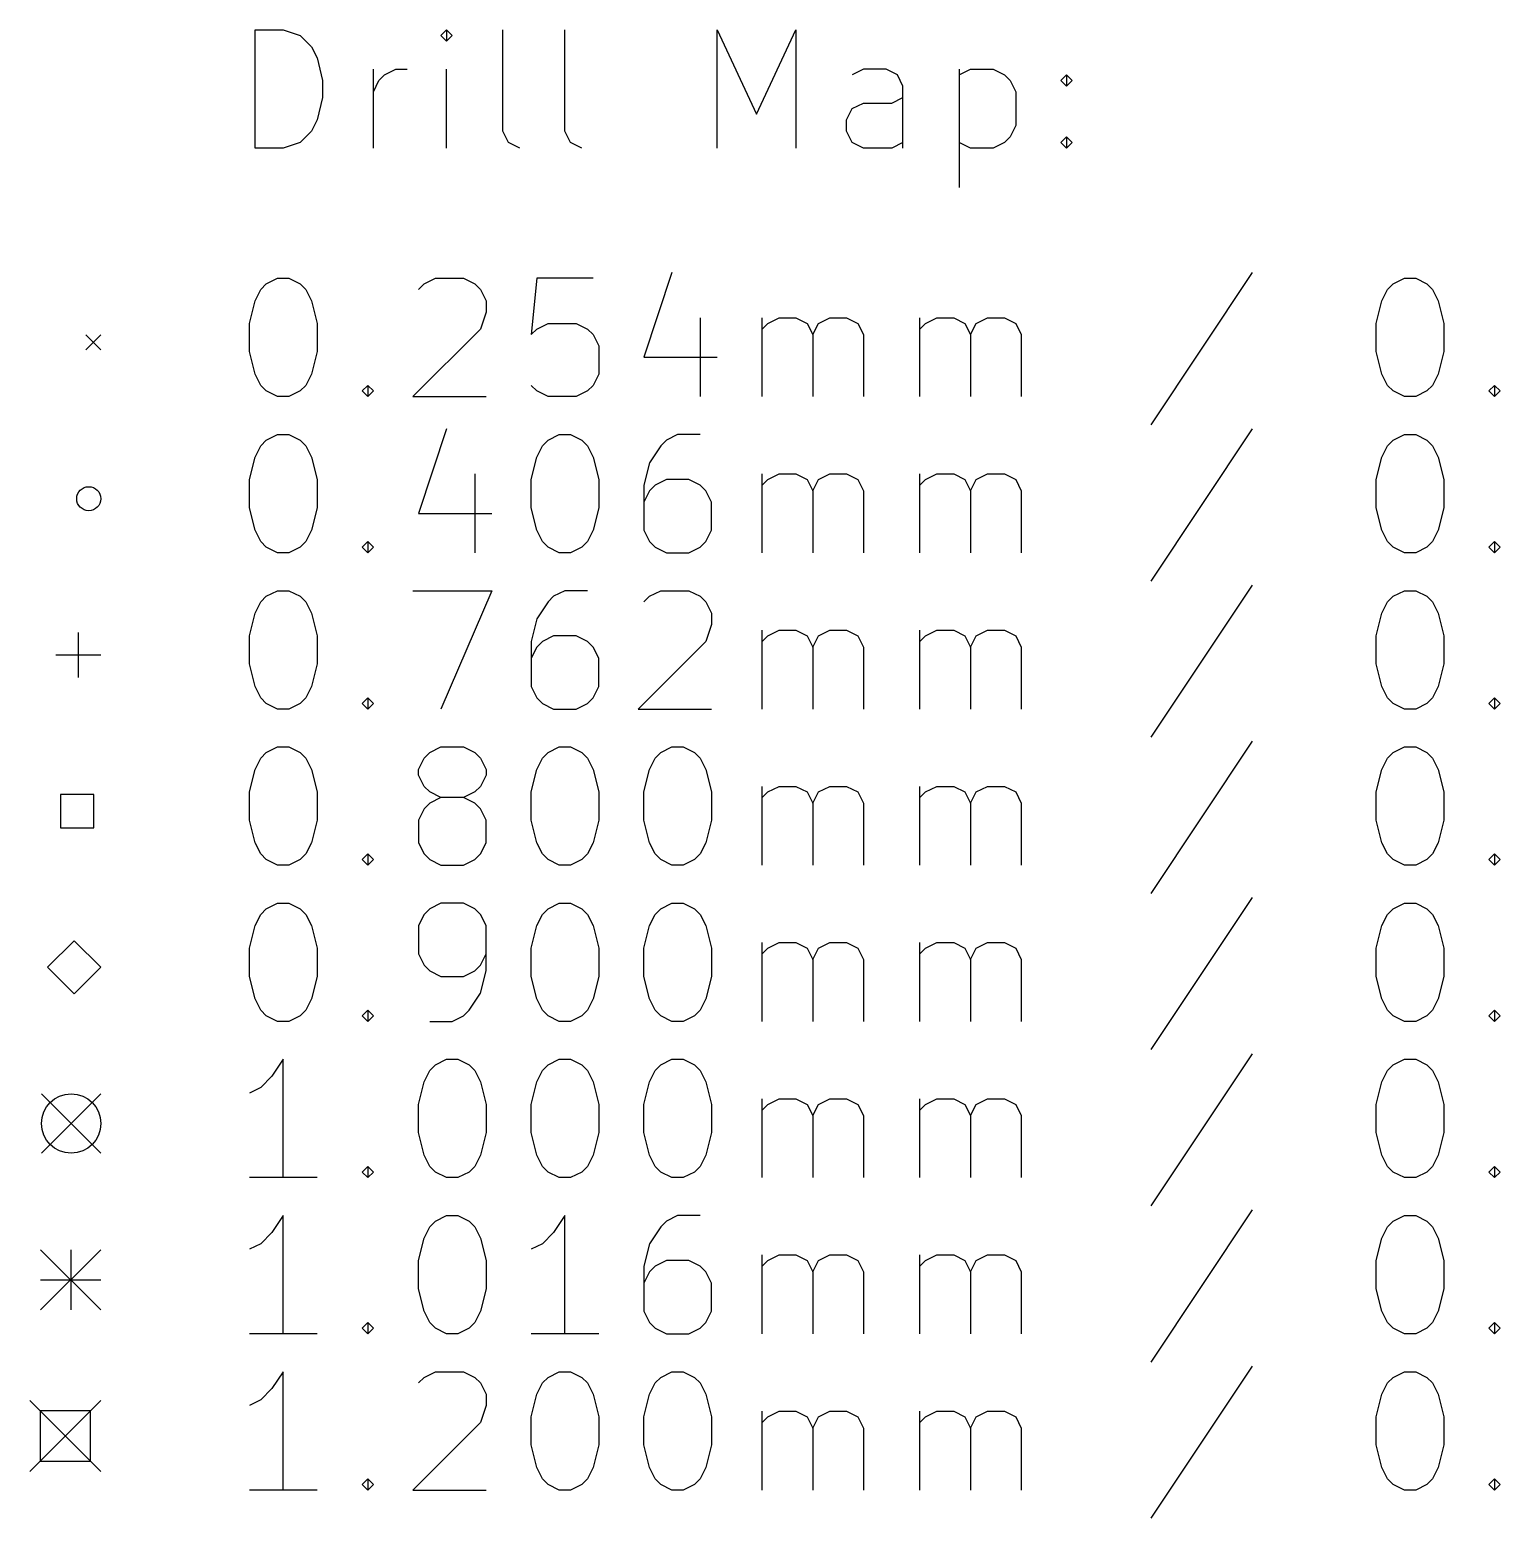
# Model space of a CAD drawing. Extents: x 1.13 to 4.13, y -4.2 to -1.18.
# Drawn here: x 1.132 to 2.11, y -4.186 to -3.195 of the extents above; entities that cross this region are included whole.
import ezdxf

# ---------------------------------------------------------------- set-up
doc = ezdxf.new("R2010")
doc.units = 0
doc.header["$MEASUREMENT"] = 0
doc.layers.add('BLACK', color=7, linetype='CONTINUOUS')

msp = doc.modelspace()

# ---------------------------------------------------------------- linework, layer by layer
at = {"layer": 'BLACK', "linetype": 'CONTINUOUS'}
for p, q in [((1.2818, -3.27421), (1.2818, -3.19547)), ((1.2818, -3.19547), (1.30055, -3.19547)), ((1.30055, -3.19547), (1.3118, -3.19922)), ((1.40929, -3.19547), (1.40554, -3.19922)), ((1.41304, -3.19922), (1.40929, -3.19547)), ((1.40929, -3.19547), (1.40929, -3.20297)), ((1.44678, -3.26296), (1.44678, -3.19547)), ((1.48803, -3.26296), (1.48803, -3.19547)), ((1.58926, -3.27421), (1.58926, -3.19547)), ((1.58926, -3.19547), (1.61551, -3.25171)), ((1.61551, -3.25171), (1.64176, -3.19547)), ((1.64176, -3.19547), (1.64176, -3.27421)), ((1.3118, -3.19922), (1.3193, -3.20671)), ((1.3193, -3.20671), (1.32305, -3.21421)), ((1.40554, -3.19922), (1.40929, -3.20297)), ((1.40929, -3.20297), (1.41304, -3.19922)), ((1.32305, -3.21421), (1.3268, -3.22921)), ((1.36054, -3.27421), (1.36054, -3.22171)), ((1.36429, -3.22921), (1.36804, -3.22546)), ((1.36804, -3.22546), (1.37554, -3.22171)), ((1.37554, -3.22171), (1.38304, -3.22171)), ((1.40929, -3.27421), (1.40929, -3.22171)), ((1.68675, -3.22171), (1.67925, -3.22546)), ((1.70175, -3.22171), (1.68675, -3.22171)), ((1.70925, -3.22546), (1.70175, -3.22171)), ((1.713, -3.23296), (1.70925, -3.22546)), ((1.75049, -3.22171), (1.75049, -3.30045)), ((1.75049, -3.22546), (1.75799, -3.22171)), ((1.75799, -3.22171), (1.77299, -3.22171)), ((1.77299, -3.22171), (1.78049, -3.22546)), ((1.78049, -3.22546), (1.78424, -3.22921)), ((1.81798, -3.22921), (1.82173, -3.22546)), ((1.82173, -3.22546), (1.82548, -3.22921)), ((1.82173, -3.22546), (1.82173, -3.23296)), ((1.3268, -3.22921), (1.3268, -3.24046)), ((1.36054, -3.23671), (1.36429, -3.22921)), ((1.713, -3.27421), (1.713, -3.23296)), ((1.78424, -3.22921), (1.78799, -3.23671)), ((1.78799, -3.23671), (1.78799, -3.25921)), ((1.82173, -3.23296), (1.81798, -3.22921)), ((1.82548, -3.22921), (1.82173, -3.23296)), ((1.3268, -3.24046), (1.32305, -3.25546)), ((1.6755, -3.25546), (1.67925, -3.24796)), ((1.67925, -3.24796), (1.68675, -3.24421)), ((1.68675, -3.24421), (1.7055, -3.24421)), ((1.7055, -3.24421), (1.713, -3.24046)), ((1.32305, -3.25546), (1.3193, -3.26296)), ((1.6755, -3.26296), (1.6755, -3.25546)), ((1.3193, -3.26296), (1.3118, -3.27046)), ((1.45053, -3.27046), (1.44678, -3.26296)), ((1.49178, -3.27046), (1.48803, -3.26296)), ((1.67925, -3.27046), (1.6755, -3.26296)), ((1.78424, -3.26671), (1.78049, -3.27046)), ((1.78799, -3.25921), (1.78424, -3.26671)), ((1.81798, -3.27046), (1.82173, -3.26671)), ((1.82173, -3.26671), (1.82548, -3.27046)), ((1.82173, -3.26671), (1.82173, -3.27421)), ((1.30055, -3.27421), (1.2818, -3.27421)), ((1.3118, -3.27046), (1.30055, -3.27421)), ((1.45803, -3.27421), (1.45053, -3.27046)), ((1.49927, -3.27421), (1.49178, -3.27046)), ((1.68675, -3.27421), (1.67925, -3.27046)), ((1.7055, -3.27421), (1.68675, -3.27421)), ((1.713, -3.27046), (1.7055, -3.27421)), ((1.75799, -3.27421), (1.75049, -3.27046)), ((1.77299, -3.27421), (1.75799, -3.27421)), ((1.78049, -3.27046), (1.77299, -3.27421)), ((1.82173, -3.27421), (1.81798, -3.27046)), ((1.82548, -3.27046), (1.82173, -3.27421)), ((1.55927, -3.35707), (1.54052, -3.41331)), ((1.94547, -3.35707), (1.87798, -3.45831)), ((1.28555, -3.36832), (1.2893, -3.36457)), ((1.2893, -3.36457), (1.2968, -3.36082)), ((1.2968, -3.36082), (1.3043, -3.36082)), ((1.3043, -3.36082), (1.3118, -3.36457)), ((1.3118, -3.36457), (1.31555, -3.36832)), ((1.39054, -3.36832), (1.39429, -3.36457)), ((1.39429, -3.36457), (1.40179, -3.36082)), ((1.40179, -3.36082), (1.42053, -3.36082)), ((1.42053, -3.36082), (1.42803, -3.36457)), ((1.42803, -3.36457), (1.43178, -3.36832)), ((1.46928, -3.36082), (1.46553, -3.39832)), ((1.50677, -3.36082), (1.46928, -3.36082)), ((2.03546, -3.36832), (2.03921, -3.36457)), ((2.03921, -3.36457), (2.04671, -3.36082)), ((2.04671, -3.36082), (2.05421, -3.36082)), ((2.05421, -3.36082), (2.0617, -3.36457)), ((2.0617, -3.36457), (2.06545, -3.36832)), ((1.27805, -3.39082), (1.2818, -3.37582)), ((1.2818, -3.37582), (1.28555, -3.36832)), ((1.31555, -3.36832), (1.3193, -3.37582)), ((1.3193, -3.37582), (1.32305, -3.39082)), ((1.43178, -3.36832), (1.43553, -3.37582)), ((1.43553, -3.37582), (1.43553, -3.38332)), ((2.02796, -3.39082), (2.03171, -3.37582)), ((2.03171, -3.37582), (2.03546, -3.36832)), ((2.06545, -3.36832), (2.0692, -3.37582)), ((2.0692, -3.37582), (2.07295, -3.39082)), ((1.43553, -3.38332), (1.43178, -3.39457)), ((1.57801, -3.38707), (1.57801, -3.43956)), ((1.61926, -3.43956), (1.61926, -3.38707)), ((1.62301, -3.39082), (1.63051, -3.38707)), ((1.63051, -3.38707), (1.64176, -3.38707)), ((1.64176, -3.38707), (1.64926, -3.39082)), ((1.65676, -3.39082), (1.66425, -3.38707)), ((1.66425, -3.38707), (1.6755, -3.38707)), ((1.6755, -3.38707), (1.683, -3.39082)), ((1.72425, -3.43956), (1.72425, -3.38707)), ((1.728, -3.39082), (1.7355, -3.38707)), ((1.7355, -3.38707), (1.74674, -3.38707)), ((1.74674, -3.38707), (1.75424, -3.39082)), ((1.76174, -3.39082), (1.76924, -3.38707)), ((1.76924, -3.38707), (1.78049, -3.38707)), ((1.78049, -3.38707), (1.78799, -3.39082)), ((1.27805, -3.40956), (1.27805, -3.39082)), ((1.32305, -3.39082), (1.32305, -3.40956)), ((1.43178, -3.39457), (1.38679, -3.43956)), ((1.46553, -3.39832), (1.46928, -3.39457)), ((1.46928, -3.39457), (1.47678, -3.39082)), ((1.47678, -3.39082), (1.49553, -3.39082)), ((1.49553, -3.39082), (1.50302, -3.39457)), ((1.50302, -3.39457), (1.50677, -3.39832)), ((1.61926, -3.39457), (1.62301, -3.39082)), ((1.64926, -3.39082), (1.65301, -3.39832)), ((1.65301, -3.39832), (1.65676, -3.39082)), ((1.683, -3.39082), (1.68675, -3.39832)), ((1.72425, -3.39457), (1.728, -3.39082)), ((1.75424, -3.39082), (1.75799, -3.39832)), ((1.75799, -3.39832), (1.76174, -3.39082)), ((1.78799, -3.39082), (1.79174, -3.39832)), ((2.02796, -3.40956), (2.02796, -3.39082)), ((2.07295, -3.39082), (2.07295, -3.40956)), ((1.16913, -3.39854), (1.17913, -3.40854)), ((1.17913, -3.39854), (1.16913, -3.40854)), ((1.50677, -3.39832), (1.51052, -3.40581)), ((1.51052, -3.40581), (1.51052, -3.42456)), ((1.65301, -3.39832), (1.65301, -3.43956)), ((1.68675, -3.39832), (1.68675, -3.43956)), ((1.75799, -3.39832), (1.75799, -3.43956)), ((1.79174, -3.39832), (1.79174, -3.43956)), ((1.2818, -3.42456), (1.27805, -3.40956)), ((1.32305, -3.40956), (1.3193, -3.42456)), ((1.54052, -3.41331), (1.58926, -3.41331)), ((2.03171, -3.42456), (2.02796, -3.40956)), ((2.07295, -3.40956), (2.0692, -3.42456)), ((1.28555, -3.43206), (1.2818, -3.42456)), ((1.3193, -3.42456), (1.31555, -3.43206)), ((1.51052, -3.42456), (1.50677, -3.43206)), ((2.03546, -3.43206), (2.03171, -3.42456)), ((2.0692, -3.42456), (2.06545, -3.43206)), ((1.2893, -3.43581), (1.28555, -3.43206)), ((1.2968, -3.43956), (1.2893, -3.43581)), ((1.3118, -3.43581), (1.3043, -3.43956)), ((1.31555, -3.43206), (1.3118, -3.43581)), ((1.35304, -3.43581), (1.35679, -3.43206)), ((1.35679, -3.43956), (1.35304, -3.43581)), ((1.35679, -3.43206), (1.36054, -3.43581)), ((1.35679, -3.43206), (1.35679, -3.43956)), ((1.36054, -3.43581), (1.35679, -3.43956)), ((1.46928, -3.43581), (1.46553, -3.43206)), ((1.47678, -3.43956), (1.46928, -3.43581)), ((1.50302, -3.43581), (1.49553, -3.43956)), ((1.50677, -3.43206), (1.50302, -3.43581)), ((2.03921, -3.43581), (2.03546, -3.43206)), ((2.04671, -3.43956), (2.03921, -3.43581)), ((2.0617, -3.43581), (2.05421, -3.43956)), ((2.06545, -3.43206), (2.0617, -3.43581)), ((2.10295, -3.43581), (2.1067, -3.43206)), ((2.1067, -3.43956), (2.10295, -3.43581)), ((2.1067, -3.43206), (2.11045, -3.43581)), ((2.1067, -3.43206), (2.1067, -3.43956)), ((2.11045, -3.43581), (2.1067, -3.43956)), ((1.3043, -3.43956), (1.2968, -3.43956)), ((1.38679, -3.43956), (1.43553, -3.43956)), ((1.49553, -3.43956), (1.47678, -3.43956)), ((2.05421, -3.43956), (2.04671, -3.43956)), ((1.2893, -3.46851), (1.2968, -3.46476)), ((1.2968, -3.46476), (1.3043, -3.46476)), ((1.3043, -3.46476), (1.3118, -3.46851)), ((1.40929, -3.46101), (1.39054, -3.51725)), ((1.47678, -3.46851), (1.48428, -3.46476)), ((1.48428, -3.46476), (1.49178, -3.46476)), ((1.49178, -3.46476), (1.49927, -3.46851)), ((1.56302, -3.46476), (1.55552, -3.46851)), ((1.57801, -3.46476), (1.56302, -3.46476)), ((1.94547, -3.46101), (1.87798, -3.56225)), ((2.03921, -3.46851), (2.04671, -3.46476)), ((2.04671, -3.46476), (2.05421, -3.46476)), ((2.05421, -3.46476), (2.0617, -3.46851)), ((1.2818, -3.47976), (1.28555, -3.47226)), ((1.28555, -3.47226), (1.2893, -3.46851)), ((1.3118, -3.46851), (1.31555, -3.47226)), ((1.31555, -3.47226), (1.3193, -3.47976)), ((1.46928, -3.47976), (1.47303, -3.47226)), ((1.47303, -3.47226), (1.47678, -3.46851)), ((1.49927, -3.46851), (1.50302, -3.47226)), ((1.50302, -3.47226), (1.50677, -3.47976)), ((1.55177, -3.47226), (1.54427, -3.48351)), ((1.55552, -3.46851), (1.55177, -3.47226)), ((2.03171, -3.47976), (2.03546, -3.47226)), ((2.03546, -3.47226), (2.03921, -3.46851)), ((2.0617, -3.46851), (2.06545, -3.47226)), ((2.06545, -3.47226), (2.0692, -3.47976)), ((1.27805, -3.49475), (1.2818, -3.47976)), ((1.3193, -3.47976), (1.32305, -3.49475)), ((1.46553, -3.49475), (1.46928, -3.47976)), ((1.50677, -3.47976), (1.51052, -3.49475)), ((1.54427, -3.48351), (1.54052, -3.4985)), ((2.02796, -3.49475), (2.03171, -3.47976)), ((2.0692, -3.47976), (2.07295, -3.49475)), ((1.27805, -3.5135), (1.27805, -3.49475)), ((1.32305, -3.49475), (1.32305, -3.5135)), ((1.42803, -3.491), (1.42803, -3.5435)), ((1.46553, -3.5135), (1.46553, -3.49475)), ((1.51052, -3.49475), (1.51052, -3.5135)), ((1.55552, -3.49475), (1.54802, -3.4985)), ((1.57052, -3.49475), (1.55552, -3.49475)), ((1.57801, -3.4985), (1.57052, -3.49475)), ((1.61926, -3.5435), (1.61926, -3.491)), ((1.61926, -3.4985), (1.62301, -3.49475)), ((1.62301, -3.49475), (1.63051, -3.491)), ((1.63051, -3.491), (1.64176, -3.491)), ((1.64176, -3.491), (1.64926, -3.49475)), ((1.64926, -3.49475), (1.65301, -3.50225)), ((1.65301, -3.50225), (1.65676, -3.49475)), ((1.65676, -3.49475), (1.66425, -3.491)), ((1.66425, -3.491), (1.6755, -3.491)), ((1.6755, -3.491), (1.683, -3.49475)), ((1.683, -3.49475), (1.68675, -3.50225)), ((1.72425, -3.5435), (1.72425, -3.491)), ((1.72425, -3.4985), (1.728, -3.49475)), ((1.728, -3.49475), (1.7355, -3.491)), ((1.7355, -3.491), (1.74674, -3.491)), ((1.74674, -3.491), (1.75424, -3.49475)), ((1.75424, -3.49475), (1.75799, -3.50225)), ((1.75799, -3.50225), (1.76174, -3.49475)), ((1.76174, -3.49475), (1.76924, -3.491)), ((1.76924, -3.491), (1.78049, -3.491)), ((1.78049, -3.491), (1.78799, -3.49475)), ((1.78799, -3.49475), (1.79174, -3.50225)), ((2.02796, -3.5135), (2.02796, -3.49475)), ((2.07295, -3.49475), (2.07295, -3.5135)), ((1.54052, -3.4985), (1.54052, -3.5285)), ((1.54427, -3.50225), (1.54052, -3.50975)), ((1.54802, -3.4985), (1.54427, -3.50225)), ((1.58176, -3.50225), (1.57801, -3.4985)), ((1.58551, -3.50975), (1.58176, -3.50225)), ((1.65301, -3.50225), (1.65301, -3.5435)), ((1.68675, -3.50225), (1.68675, -3.5435)), ((1.75799, -3.50225), (1.75799, -3.5435)), ((1.79174, -3.50225), (1.79174, -3.5435)), ((1.2818, -3.5285), (1.27805, -3.5135)), ((1.32305, -3.5135), (1.3193, -3.5285)), ((1.46928, -3.5285), (1.46553, -3.5135)), ((1.51052, -3.5135), (1.50677, -3.5285)), ((1.58551, -3.5285), (1.58551, -3.50975)), ((2.03171, -3.5285), (2.02796, -3.5135)), ((2.07295, -3.5135), (2.0692, -3.5285)), ((1.39054, -3.51725), (1.43928, -3.51725)), ((1.28555, -3.536), (1.2818, -3.5285)), ((1.3193, -3.5285), (1.31555, -3.536)), ((1.47303, -3.536), (1.46928, -3.5285)), ((1.50677, -3.5285), (1.50302, -3.536)), ((1.54052, -3.5285), (1.54427, -3.536)), ((1.58176, -3.536), (1.58551, -3.5285)), ((2.03546, -3.536), (2.03171, -3.5285)), ((2.0692, -3.5285), (2.06545, -3.536)), ((1.2893, -3.53975), (1.28555, -3.536)), ((1.2968, -3.5435), (1.2893, -3.53975)), ((1.3043, -3.5435), (1.2968, -3.5435)), ((1.3118, -3.53975), (1.3043, -3.5435)), ((1.31555, -3.536), (1.3118, -3.53975)), ((1.35304, -3.53975), (1.35679, -3.536)), ((1.35679, -3.5435), (1.35304, -3.53975)), ((1.35679, -3.536), (1.36054, -3.53975)), ((1.35679, -3.536), (1.35679, -3.5435)), ((1.36054, -3.53975), (1.35679, -3.5435)), ((1.47678, -3.53975), (1.47303, -3.536)), ((1.48428, -3.5435), (1.47678, -3.53975)), ((1.49178, -3.5435), (1.48428, -3.5435)), ((1.49927, -3.53975), (1.49178, -3.5435)), ((1.50302, -3.536), (1.49927, -3.53975)), ((1.54427, -3.536), (1.54802, -3.53975)), ((1.54802, -3.53975), (1.55552, -3.5435)), ((1.55552, -3.5435), (1.57052, -3.5435)), ((1.57052, -3.5435), (1.57801, -3.53975)), ((1.57801, -3.53975), (1.58176, -3.536)), ((2.03921, -3.53975), (2.03546, -3.536)), ((2.04671, -3.5435), (2.03921, -3.53975)), ((2.05421, -3.5435), (2.04671, -3.5435)), ((2.0617, -3.53975), (2.05421, -3.5435)), ((2.06545, -3.536), (2.0617, -3.53975)), ((2.10295, -3.53975), (2.1067, -3.536)), ((2.1067, -3.5435), (2.10295, -3.53975)), ((2.1067, -3.536), (2.11045, -3.53975)), ((2.1067, -3.536), (2.1067, -3.5435)), ((2.11045, -3.53975), (2.1067, -3.5435)), ((1.94547, -3.56494), (1.87798, -3.66618)), ((1.28555, -3.57619), (1.2893, -3.57244)), ((1.2893, -3.57244), (1.2968, -3.56869)), ((1.2968, -3.56869), (1.3043, -3.56869)), ((1.3043, -3.56869), (1.3118, -3.57244)), ((1.3118, -3.57244), (1.31555, -3.57619)), ((1.38679, -3.56869), (1.43928, -3.56869)), ((1.43928, -3.56869), (1.40554, -3.64743)), ((1.48053, -3.57244), (1.47678, -3.57619)), ((1.48803, -3.56869), (1.48053, -3.57244)), ((1.50302, -3.56869), (1.48803, -3.56869)), ((1.54052, -3.57619), (1.54427, -3.57244)), ((1.54427, -3.57244), (1.55177, -3.56869)), ((1.55177, -3.56869), (1.57052, -3.56869)), ((1.57052, -3.56869), (1.57801, -3.57244)), ((1.57801, -3.57244), (1.58176, -3.57619)), ((2.03546, -3.57619), (2.03921, -3.57244)), ((2.03921, -3.57244), (2.04671, -3.56869)), ((2.04671, -3.56869), (2.05421, -3.56869)), ((2.05421, -3.56869), (2.0617, -3.57244)), ((2.0617, -3.57244), (2.06545, -3.57619)), ((1.27805, -3.59869), (1.2818, -3.58369)), ((1.2818, -3.58369), (1.28555, -3.57619)), ((1.31555, -3.57619), (1.3193, -3.58369)), ((1.3193, -3.58369), (1.32305, -3.59869)), ((1.47678, -3.57619), (1.46928, -3.58744)), ((1.58176, -3.57619), (1.58551, -3.58369)), ((1.58551, -3.58369), (1.58551, -3.59119)), ((2.02796, -3.59869), (2.03171, -3.58369)), ((2.03171, -3.58369), (2.03546, -3.57619)), ((2.06545, -3.57619), (2.0692, -3.58369)), ((2.0692, -3.58369), (2.07295, -3.59869)), ((1.46928, -3.58744), (1.46553, -3.60244)), ((1.58551, -3.59119), (1.58176, -3.60244)), ((1.61926, -3.64743), (1.61926, -3.59494)), ((1.62301, -3.59869), (1.63051, -3.59494)), ((1.63051, -3.59494), (1.64176, -3.59494)), ((1.64176, -3.59494), (1.64926, -3.59869)), ((1.65676, -3.59869), (1.66425, -3.59494)), ((1.66425, -3.59494), (1.6755, -3.59494)), ((1.6755, -3.59494), (1.683, -3.59869)), ((1.72425, -3.64743), (1.72425, -3.59494)), ((1.728, -3.59869), (1.7355, -3.59494)), ((1.7355, -3.59494), (1.74674, -3.59494)), ((1.74674, -3.59494), (1.75424, -3.59869)), ((1.76174, -3.59869), (1.76924, -3.59494)), ((1.76924, -3.59494), (1.78049, -3.59494)), ((1.78049, -3.59494), (1.78799, -3.59869)), ((1.16413, -3.59642), (1.16413, -3.62642)), ((1.27805, -3.61744), (1.27805, -3.59869)), ((1.32305, -3.59869), (1.32305, -3.61744)), ((1.46553, -3.60244), (1.46553, -3.63244)), ((1.47303, -3.60244), (1.46928, -3.60619)), ((1.48053, -3.59869), (1.47303, -3.60244)), ((1.49553, -3.59869), (1.48053, -3.59869)), ((1.50302, -3.60244), (1.49553, -3.59869)), ((1.50677, -3.60619), (1.50302, -3.60244)), ((1.58176, -3.60244), (1.53677, -3.64743)), ((1.61926, -3.60244), (1.62301, -3.59869)), ((1.64926, -3.59869), (1.65301, -3.60619)), ((1.65301, -3.60619), (1.65676, -3.59869)), ((1.683, -3.59869), (1.68675, -3.60619)), ((1.72425, -3.60244), (1.728, -3.59869)), ((1.75424, -3.59869), (1.75799, -3.60619)), ((1.75799, -3.60619), (1.76174, -3.59869)), ((1.78799, -3.59869), (1.79174, -3.60619)), ((2.02796, -3.61744), (2.02796, -3.59869)), ((2.07295, -3.59869), (2.07295, -3.61744)), ((1.14913, -3.61142), (1.17913, -3.61142)), ((1.46928, -3.60619), (1.46553, -3.61369)), ((1.51052, -3.61369), (1.50677, -3.60619)), ((1.51052, -3.63244), (1.51052, -3.61369)), ((1.65301, -3.60619), (1.65301, -3.64743)), ((1.68675, -3.60619), (1.68675, -3.64743)), ((1.75799, -3.60619), (1.75799, -3.64743)), ((1.79174, -3.60619), (1.79174, -3.64743)), ((1.2818, -3.63244), (1.27805, -3.61744)), ((1.32305, -3.61744), (1.3193, -3.63244)), ((2.03171, -3.63244), (2.02796, -3.61744)), ((2.07295, -3.61744), (2.0692, -3.63244)), ((1.28555, -3.63994), (1.2818, -3.63244)), ((1.3193, -3.63244), (1.31555, -3.63994)), ((1.46553, -3.63244), (1.46928, -3.63994)), ((1.50677, -3.63994), (1.51052, -3.63244)), ((2.03546, -3.63994), (2.03171, -3.63244)), ((2.0692, -3.63244), (2.06545, -3.63994)), ((1.2893, -3.64369), (1.28555, -3.63994)), ((1.2968, -3.64743), (1.2893, -3.64369)), ((1.3118, -3.64369), (1.3043, -3.64743)), ((1.31555, -3.63994), (1.3118, -3.64369)), ((1.35304, -3.64369), (1.35679, -3.63994)), ((1.35679, -3.64743), (1.35304, -3.64369)), ((1.35679, -3.63994), (1.36054, -3.64369)), ((1.35679, -3.63994), (1.35679, -3.64743)), ((1.36054, -3.64369), (1.35679, -3.64743)), ((1.46928, -3.63994), (1.47303, -3.64369)), ((1.47303, -3.64369), (1.48053, -3.64743)), ((1.49553, -3.64743), (1.50302, -3.64369)), ((1.50302, -3.64369), (1.50677, -3.63994)), ((2.03921, -3.64369), (2.03546, -3.63994)), ((2.04671, -3.64743), (2.03921, -3.64369)), ((2.0617, -3.64369), (2.05421, -3.64743)), ((2.06545, -3.63994), (2.0617, -3.64369)), ((2.10295, -3.64369), (2.1067, -3.63994)), ((2.1067, -3.64743), (2.10295, -3.64369)), ((2.1067, -3.63994), (2.11045, -3.64369)), ((2.1067, -3.63994), (2.1067, -3.64743)), ((2.11045, -3.64369), (2.1067, -3.64743)), ((1.3043, -3.64743), (1.2968, -3.64743)), ((1.48053, -3.64743), (1.49553, -3.64743)), ((1.53677, -3.64743), (1.58551, -3.64743)), ((2.05421, -3.64743), (2.04671, -3.64743)), ((1.2893, -3.67638), (1.2968, -3.67263)), ((1.2968, -3.67263), (1.3043, -3.67263)), ((1.3043, -3.67263), (1.3118, -3.67638)), ((1.39804, -3.67638), (1.40554, -3.67263)), ((1.40554, -3.67263), (1.42053, -3.67263)), ((1.42053, -3.67263), (1.42803, -3.67638)), ((1.47678, -3.67638), (1.48428, -3.67263)), ((1.48428, -3.67263), (1.49178, -3.67263)), ((1.49178, -3.67263), (1.49927, -3.67638)), ((1.55177, -3.67638), (1.55927, -3.67263)), ((1.55927, -3.67263), (1.56677, -3.67263)), ((1.56677, -3.67263), (1.57427, -3.67638)), ((1.94547, -3.66888), (1.87798, -3.77012)), ((2.03921, -3.67638), (2.04671, -3.67263)), ((2.04671, -3.67263), (2.05421, -3.67263)), ((2.05421, -3.67263), (2.0617, -3.67638)), ((1.2818, -3.68763), (1.28555, -3.68013)), ((1.28555, -3.68013), (1.2893, -3.67638)), ((1.3118, -3.67638), (1.31555, -3.68013)), ((1.31555, -3.68013), (1.3193, -3.68763)), ((1.39054, -3.68763), (1.39429, -3.68013)), ((1.39429, -3.68013), (1.39804, -3.67638)), ((1.42803, -3.67638), (1.43178, -3.68013)), ((1.43178, -3.68013), (1.43553, -3.68763)), ((1.46928, -3.68763), (1.47303, -3.68013)), ((1.47303, -3.68013), (1.47678, -3.67638)), ((1.49927, -3.67638), (1.50302, -3.68013)), ((1.50302, -3.68013), (1.50677, -3.68763)), ((1.54427, -3.68763), (1.54802, -3.68013)), ((1.54802, -3.68013), (1.55177, -3.67638)), ((1.57427, -3.67638), (1.57801, -3.68013)), ((1.57801, -3.68013), (1.58176, -3.68763)), ((2.03171, -3.68763), (2.03546, -3.68013)), ((2.03546, -3.68013), (2.03921, -3.67638)), ((2.0617, -3.67638), (2.06545, -3.68013)), ((2.06545, -3.68013), (2.0692, -3.68763)), ((1.27805, -3.70263), (1.2818, -3.68763)), ((1.3193, -3.68763), (1.32305, -3.70263)), ((1.39054, -3.69138), (1.39054, -3.68763)), ((1.39429, -3.69888), (1.39054, -3.69138)), ((1.43553, -3.69138), (1.43178, -3.69888)), ((1.43553, -3.68763), (1.43553, -3.69138)), ((1.46553, -3.70263), (1.46928, -3.68763)), ((1.50677, -3.68763), (1.51052, -3.70263)), ((1.54052, -3.70263), (1.54427, -3.68763)), ((1.58176, -3.68763), (1.58551, -3.70263)), ((2.02796, -3.70263), (2.03171, -3.68763)), ((2.0692, -3.68763), (2.07295, -3.70263)), ((1.27805, -3.72138), (1.27805, -3.70263)), ((1.32305, -3.70263), (1.32305, -3.72138)), ((1.39804, -3.70263), (1.39429, -3.69888)), ((1.40554, -3.70638), (1.39804, -3.70263)), ((1.42803, -3.70263), (1.42053, -3.70638)), ((1.43178, -3.69888), (1.42803, -3.70263)), ((1.46553, -3.72138), (1.46553, -3.70263)), ((1.51052, -3.70263), (1.51052, -3.72138)), ((1.54052, -3.72138), (1.54052, -3.70263)), ((1.58551, -3.70263), (1.58551, -3.72138)), ((1.61926, -3.75137), (1.61926, -3.69888)), ((1.61926, -3.70638), (1.62301, -3.70263)), ((1.62301, -3.70263), (1.63051, -3.69888)), ((1.63051, -3.69888), (1.64176, -3.69888)), ((1.64176, -3.69888), (1.64926, -3.70263)), ((1.64926, -3.70263), (1.65301, -3.71013)), ((1.65301, -3.71013), (1.65676, -3.70263)), ((1.65676, -3.70263), (1.66425, -3.69888)), ((1.66425, -3.69888), (1.6755, -3.69888)), ((1.6755, -3.69888), (1.683, -3.70263)), ((1.683, -3.70263), (1.68675, -3.71013)), ((1.72425, -3.75137), (1.72425, -3.69888)), ((1.72425, -3.70638), (1.728, -3.70263)), ((1.728, -3.70263), (1.7355, -3.69888)), ((1.7355, -3.69888), (1.74674, -3.69888)), ((1.74674, -3.69888), (1.75424, -3.70263)), ((1.75424, -3.70263), (1.75799, -3.71013)), ((1.75799, -3.71013), (1.76174, -3.70263)), ((1.76174, -3.70263), (1.76924, -3.69888)), ((1.76924, -3.69888), (1.78049, -3.69888)), ((1.78049, -3.69888), (1.78799, -3.70263)), ((1.78799, -3.70263), (1.79174, -3.71013)), ((2.02796, -3.72138), (2.02796, -3.70263)), ((2.07295, -3.70263), (2.07295, -3.72138)), ((1.17452, -3.70422), (1.15225, -3.70422)), ((1.15225, -3.70422), (1.15225, -3.72649)), ((1.17452, -3.72649), (1.17452, -3.70422)), ((1.39429, -3.71388), (1.39054, -3.72138)), ((1.39804, -3.71013), (1.39429, -3.71388)), ((1.40554, -3.70638), (1.39804, -3.71013)), ((1.42053, -3.70638), (1.40554, -3.70638)), ((1.42803, -3.71013), (1.42053, -3.70638)), ((1.43178, -3.71388), (1.42803, -3.71013)), ((1.43553, -3.72138), (1.43178, -3.71388)), ((1.65301, -3.71013), (1.65301, -3.75137)), ((1.68675, -3.71013), (1.68675, -3.75137)), ((1.75799, -3.71013), (1.75799, -3.75137)), ((1.79174, -3.71013), (1.79174, -3.75137)), ((1.2818, -3.73637), (1.27805, -3.72138)), ((1.32305, -3.72138), (1.3193, -3.73637)), ((1.39054, -3.72138), (1.39054, -3.73637)), ((1.43553, -3.73637), (1.43553, -3.72138)), ((1.46928, -3.73637), (1.46553, -3.72138)), ((1.51052, -3.72138), (1.50677, -3.73637)), ((1.54427, -3.73637), (1.54052, -3.72138)), ((1.58551, -3.72138), (1.58176, -3.73637)), ((2.03171, -3.73637), (2.02796, -3.72138)), ((2.07295, -3.72138), (2.0692, -3.73637)), ((1.15225, -3.72649), (1.17452, -3.72649)), ((1.28555, -3.74387), (1.2818, -3.73637)), ((1.3193, -3.73637), (1.31555, -3.74387)), ((1.39054, -3.73637), (1.39429, -3.74387)), ((1.43178, -3.74387), (1.43553, -3.73637)), ((1.47303, -3.74387), (1.46928, -3.73637)), ((1.50677, -3.73637), (1.50302, -3.74387)), ((1.54802, -3.74387), (1.54427, -3.73637)), ((1.58176, -3.73637), (1.57801, -3.74387)), ((2.03546, -3.74387), (2.03171, -3.73637)), ((2.0692, -3.73637), (2.06545, -3.74387)), ((1.2893, -3.74762), (1.28555, -3.74387)), ((1.2968, -3.75137), (1.2893, -3.74762)), ((1.3043, -3.75137), (1.2968, -3.75137)), ((1.3118, -3.74762), (1.3043, -3.75137)), ((1.31555, -3.74387), (1.3118, -3.74762)), ((1.35304, -3.74762), (1.35679, -3.74387)), ((1.35679, -3.75137), (1.35304, -3.74762)), ((1.35679, -3.74387), (1.36054, -3.74762)), ((1.35679, -3.74387), (1.35679, -3.75137)), ((1.36054, -3.74762), (1.35679, -3.75137)), ((1.39429, -3.74387), (1.39804, -3.74762)), ((1.39804, -3.74762), (1.40554, -3.75137)), ((1.40554, -3.75137), (1.42053, -3.75137)), ((1.42053, -3.75137), (1.42803, -3.74762)), ((1.42803, -3.74762), (1.43178, -3.74387)), ((1.47678, -3.74762), (1.47303, -3.74387)), ((1.48428, -3.75137), (1.47678, -3.74762)), ((1.49178, -3.75137), (1.48428, -3.75137)), ((1.49927, -3.74762), (1.49178, -3.75137)), ((1.50302, -3.74387), (1.49927, -3.74762)), ((1.55177, -3.74762), (1.54802, -3.74387)), ((1.55927, -3.75137), (1.55177, -3.74762)), ((1.56677, -3.75137), (1.55927, -3.75137)), ((1.57427, -3.74762), (1.56677, -3.75137)), ((1.57801, -3.74387), (1.57427, -3.74762)), ((2.03921, -3.74762), (2.03546, -3.74387)), ((2.04671, -3.75137), (2.03921, -3.74762)), ((2.05421, -3.75137), (2.04671, -3.75137)), ((2.0617, -3.74762), (2.05421, -3.75137)), ((2.06545, -3.74387), (2.0617, -3.74762)), ((2.10295, -3.74762), (2.1067, -3.74387)), ((2.1067, -3.75137), (2.10295, -3.74762)), ((2.1067, -3.74387), (2.11045, -3.74762)), ((2.1067, -3.74387), (2.1067, -3.75137)), ((2.11045, -3.74762), (2.1067, -3.75137)), ((1.94547, -3.77282), (1.87798, -3.87406)), ((1.28555, -3.78407), (1.2893, -3.78032)), ((1.2893, -3.78032), (1.2968, -3.77657)), ((1.2968, -3.77657), (1.3043, -3.77657)), ((1.3043, -3.77657), (1.3118, -3.78032)), ((1.3118, -3.78032), (1.31555, -3.78407)), ((1.39804, -3.78032), (1.39429, -3.78407)), ((1.40554, -3.77657), (1.39804, -3.78032)), ((1.42053, -3.77657), (1.40554, -3.77657)), ((1.42803, -3.78032), (1.42053, -3.77657)), ((1.43178, -3.78407), (1.42803, -3.78032)), ((1.47303, -3.78407), (1.47678, -3.78032)), ((1.47678, -3.78032), (1.48428, -3.77657)), ((1.48428, -3.77657), (1.49178, -3.77657)), ((1.49178, -3.77657), (1.49927, -3.78032)), ((1.49927, -3.78032), (1.50302, -3.78407)), ((1.54802, -3.78407), (1.55177, -3.78032)), ((1.55177, -3.78032), (1.55927, -3.77657)), ((1.55927, -3.77657), (1.56677, -3.77657)), ((1.56677, -3.77657), (1.57427, -3.78032)), ((1.57427, -3.78032), (1.57801, -3.78407)), ((2.03546, -3.78407), (2.03921, -3.78032)), ((2.03921, -3.78032), (2.04671, -3.77657)), ((2.04671, -3.77657), (2.05421, -3.77657)), ((2.05421, -3.77657), (2.0617, -3.78032)), ((2.0617, -3.78032), (2.06545, -3.78407)), ((1.27805, -3.80656), (1.2818, -3.79157)), ((1.2818, -3.79157), (1.28555, -3.78407)), ((1.31555, -3.78407), (1.3193, -3.79157)), ((1.3193, -3.79157), (1.32305, -3.80656)), ((1.39429, -3.78407), (1.39054, -3.79157)), ((1.39054, -3.79157), (1.39054, -3.81031)), ((1.43553, -3.79157), (1.43178, -3.78407)), ((1.43553, -3.82156), (1.43553, -3.79157)), ((1.46553, -3.80656), (1.46928, -3.79157)), ((1.46928, -3.79157), (1.47303, -3.78407)), ((1.50302, -3.78407), (1.50677, -3.79157)), ((1.50677, -3.79157), (1.51052, -3.80656)), ((1.54052, -3.80656), (1.54427, -3.79157)), ((1.54427, -3.79157), (1.54802, -3.78407)), ((1.57801, -3.78407), (1.58176, -3.79157)), ((1.58176, -3.79157), (1.58551, -3.80656)), ((2.02796, -3.80656), (2.03171, -3.79157)), ((2.03171, -3.79157), (2.03546, -3.78407)), ((2.06545, -3.78407), (2.0692, -3.79157)), ((2.0692, -3.79157), (2.07295, -3.80656)), ((1.16142, -3.80157), (1.1437, -3.81929)), ((1.17913, -3.81929), (1.16142, -3.80157)), ((1.61926, -3.85531), (1.61926, -3.80282)), ((1.62301, -3.80656), (1.63051, -3.80282)), ((1.63051, -3.80282), (1.64176, -3.80282)), ((1.64176, -3.80282), (1.64926, -3.80656)), ((1.65676, -3.80656), (1.66425, -3.80282)), ((1.66425, -3.80282), (1.6755, -3.80282)), ((1.6755, -3.80282), (1.683, -3.80656)), ((1.72425, -3.85531), (1.72425, -3.80282)), ((1.728, -3.80656), (1.7355, -3.80282)), ((1.7355, -3.80282), (1.74674, -3.80282)), ((1.74674, -3.80282), (1.75424, -3.80656)), ((1.76174, -3.80656), (1.76924, -3.80282)), ((1.76924, -3.80282), (1.78049, -3.80282)), ((1.78049, -3.80282), (1.78799, -3.80656)), ((1.27805, -3.82531), (1.27805, -3.80656)), ((1.32305, -3.80656), (1.32305, -3.82531)), ((1.39054, -3.81031), (1.39429, -3.81781)), ((1.43178, -3.81781), (1.43553, -3.81031)), ((1.46553, -3.82531), (1.46553, -3.80656)), ((1.51052, -3.80656), (1.51052, -3.82531)), ((1.54052, -3.82531), (1.54052, -3.80656)), ((1.58551, -3.80656), (1.58551, -3.82531)), ((1.61926, -3.81031), (1.62301, -3.80656)), ((1.64926, -3.80656), (1.65301, -3.81406)), ((1.65301, -3.81406), (1.65676, -3.80656)), ((1.683, -3.80656), (1.68675, -3.81406)), ((1.72425, -3.81031), (1.728, -3.80656)), ((1.75424, -3.80656), (1.75799, -3.81406)), ((1.75799, -3.81406), (1.76174, -3.80656)), ((1.78799, -3.80656), (1.79174, -3.81406)), ((2.02796, -3.82531), (2.02796, -3.80656)), ((2.07295, -3.80656), (2.07295, -3.82531)), ((1.1437, -3.81929), (1.16142, -3.83701)), ((1.16142, -3.83701), (1.17913, -3.81929)), ((1.39429, -3.81781), (1.39804, -3.82156)), ((1.39804, -3.82156), (1.40554, -3.82531)), ((1.42053, -3.82531), (1.42803, -3.82156)), ((1.42803, -3.82156), (1.43178, -3.81781)), ((1.43178, -3.83656), (1.43553, -3.82156)), ((1.65301, -3.81406), (1.65301, -3.85531)), ((1.68675, -3.81406), (1.68675, -3.85531)), ((1.75799, -3.81406), (1.75799, -3.85531)), ((1.79174, -3.81406), (1.79174, -3.85531)), ((1.2818, -3.84031), (1.27805, -3.82531)), ((1.32305, -3.82531), (1.3193, -3.84031)), ((1.40554, -3.82531), (1.42053, -3.82531)), ((1.46928, -3.84031), (1.46553, -3.82531)), ((1.51052, -3.82531), (1.50677, -3.84031)), ((1.54427, -3.84031), (1.54052, -3.82531)), ((1.58551, -3.82531), (1.58176, -3.84031)), ((2.03171, -3.84031), (2.02796, -3.82531)), ((2.07295, -3.82531), (2.0692, -3.84031)), ((1.28555, -3.84781), (1.2818, -3.84031)), ((1.3193, -3.84031), (1.31555, -3.84781)), ((1.42428, -3.84781), (1.43178, -3.83656)), ((1.47303, -3.84781), (1.46928, -3.84031)), ((1.50677, -3.84031), (1.50302, -3.84781)), ((1.54802, -3.84781), (1.54427, -3.84031)), ((1.58176, -3.84031), (1.57801, -3.84781)), ((2.03546, -3.84781), (2.03171, -3.84031)), ((2.0692, -3.84031), (2.06545, -3.84781)), ((1.2893, -3.85156), (1.28555, -3.84781)), ((1.2968, -3.85531), (1.2893, -3.85156)), ((1.3118, -3.85156), (1.3043, -3.85531)), ((1.31555, -3.84781), (1.3118, -3.85156)), ((1.35304, -3.85156), (1.35679, -3.84781)), ((1.35679, -3.85531), (1.35304, -3.85156)), ((1.35679, -3.84781), (1.36054, -3.85156)), ((1.35679, -3.84781), (1.35679, -3.85531)), ((1.36054, -3.85156), (1.35679, -3.85531)), ((1.41304, -3.85531), (1.42053, -3.85156)), ((1.42053, -3.85156), (1.42428, -3.84781)), ((1.47678, -3.85156), (1.47303, -3.84781)), ((1.48428, -3.85531), (1.47678, -3.85156)), ((1.49927, -3.85156), (1.49178, -3.85531)), ((1.50302, -3.84781), (1.49927, -3.85156)), ((1.55177, -3.85156), (1.54802, -3.84781)), ((1.55927, -3.85531), (1.55177, -3.85156)), ((1.57427, -3.85156), (1.56677, -3.85531)), ((1.57801, -3.84781), (1.57427, -3.85156)), ((2.03921, -3.85156), (2.03546, -3.84781)), ((2.04671, -3.85531), (2.03921, -3.85156)), ((2.0617, -3.85156), (2.05421, -3.85531)), ((2.06545, -3.84781), (2.0617, -3.85156)), ((2.10295, -3.85156), (2.1067, -3.84781)), ((2.1067, -3.85531), (2.10295, -3.85156)), ((2.1067, -3.84781), (2.11045, -3.85156)), ((2.1067, -3.84781), (2.1067, -3.85531)), ((2.11045, -3.85156), (2.1067, -3.85531)), ((1.3043, -3.85531), (1.2968, -3.85531)), ((1.39804, -3.85531), (1.41304, -3.85531)), ((1.49178, -3.85531), (1.48428, -3.85531)), ((1.56677, -3.85531), (1.55927, -3.85531)), ((2.05421, -3.85531), (2.04671, -3.85531)), ((1.30055, -3.88051), (1.29305, -3.89175)), ((1.30055, -3.95925), (1.30055, -3.88051)), ((1.40179, -3.88425), (1.40929, -3.88051)), ((1.40929, -3.88051), (1.41679, -3.88051)), ((1.41679, -3.88051), (1.42428, -3.88425)), ((1.47678, -3.88425), (1.48428, -3.88051)), ((1.48428, -3.88051), (1.49178, -3.88051)), ((1.49178, -3.88051), (1.49927, -3.88425)), ((1.55177, -3.88425), (1.55927, -3.88051)), ((1.55927, -3.88051), (1.56677, -3.88051)), ((1.56677, -3.88051), (1.57427, -3.88425)), ((1.94547, -3.87676), (1.87798, -3.97799)), ((2.03921, -3.88425), (2.04671, -3.88051)), ((2.04671, -3.88051), (2.05421, -3.88051)), ((2.05421, -3.88051), (2.0617, -3.88425)), ((1.29305, -3.89175), (1.28555, -3.89925)), ((1.39429, -3.8955), (1.39804, -3.888)), ((1.39804, -3.888), (1.40179, -3.88425)), ((1.42428, -3.88425), (1.42803, -3.888)), ((1.42803, -3.888), (1.43178, -3.8955)), ((1.46928, -3.8955), (1.47303, -3.888)), ((1.47303, -3.888), (1.47678, -3.88425)), ((1.49927, -3.88425), (1.50302, -3.888)), ((1.50302, -3.888), (1.50677, -3.8955)), ((1.54427, -3.8955), (1.54802, -3.888)), ((1.54802, -3.888), (1.55177, -3.88425)), ((1.57427, -3.88425), (1.57801, -3.888)), ((1.57801, -3.888), (1.58176, -3.8955)), ((2.03171, -3.8955), (2.03546, -3.888)), ((2.03546, -3.888), (2.03921, -3.88425)), ((2.0617, -3.88425), (2.06545, -3.888)), ((2.06545, -3.888), (2.0692, -3.8955)), ((1.28555, -3.89925), (1.27805, -3.903)), ((1.39054, -3.9105), (1.39429, -3.8955)), ((1.43178, -3.8955), (1.43553, -3.9105)), ((1.46553, -3.9105), (1.46928, -3.8955)), ((1.50677, -3.8955), (1.51052, -3.9105)), ((1.54052, -3.9105), (1.54427, -3.8955)), ((1.58176, -3.8955), (1.58551, -3.9105)), ((2.02796, -3.9105), (2.03171, -3.8955)), ((2.0692, -3.8955), (2.07295, -3.9105)), ((1.13976, -3.90354), (1.17913, -3.94291)), ((1.17913, -3.90354), (1.13976, -3.94291)), ((1.39054, -3.92925), (1.39054, -3.9105)), ((1.43553, -3.9105), (1.43553, -3.92925)), ((1.46553, -3.92925), (1.46553, -3.9105)), ((1.51052, -3.9105), (1.51052, -3.92925)), ((1.54052, -3.92925), (1.54052, -3.9105)), ((1.58551, -3.9105), (1.58551, -3.92925)), ((1.61926, -3.95925), (1.61926, -3.90675)), ((1.61926, -3.91425), (1.62301, -3.9105)), ((1.62301, -3.9105), (1.63051, -3.90675)), ((1.63051, -3.90675), (1.64176, -3.90675)), ((1.64176, -3.90675), (1.64926, -3.9105)), ((1.64926, -3.9105), (1.65301, -3.918)), ((1.65301, -3.918), (1.65676, -3.9105)), ((1.65676, -3.9105), (1.66425, -3.90675)), ((1.66425, -3.90675), (1.6755, -3.90675)), ((1.6755, -3.90675), (1.683, -3.9105)), ((1.683, -3.9105), (1.68675, -3.918)), ((1.72425, -3.95925), (1.72425, -3.90675)), ((1.72425, -3.91425), (1.728, -3.9105)), ((1.728, -3.9105), (1.7355, -3.90675)), ((1.7355, -3.90675), (1.74674, -3.90675)), ((1.74674, -3.90675), (1.75424, -3.9105)), ((1.75424, -3.9105), (1.75799, -3.918)), ((1.75799, -3.918), (1.76174, -3.9105)), ((1.76174, -3.9105), (1.76924, -3.90675)), ((1.76924, -3.90675), (1.78049, -3.90675)), ((1.78049, -3.90675), (1.78799, -3.9105)), ((1.78799, -3.9105), (1.79174, -3.918)), ((2.02796, -3.92925), (2.02796, -3.9105)), ((2.07295, -3.9105), (2.07295, -3.92925)), ((1.65301, -3.918), (1.65301, -3.95925)), ((1.68675, -3.918), (1.68675, -3.95925)), ((1.75799, -3.918), (1.75799, -3.95925)), ((1.79174, -3.918), (1.79174, -3.95925)), ((1.39429, -3.94425), (1.39054, -3.92925)), ((1.43553, -3.92925), (1.43178, -3.94425)), ((1.46928, -3.94425), (1.46553, -3.92925)), ((1.51052, -3.92925), (1.50677, -3.94425)), ((1.54427, -3.94425), (1.54052, -3.92925)), ((1.58551, -3.92925), (1.58176, -3.94425)), ((2.03171, -3.94425), (2.02796, -3.92925)), ((2.07295, -3.92925), (2.0692, -3.94425)), ((1.39804, -3.95175), (1.39429, -3.94425)), ((1.43178, -3.94425), (1.42803, -3.95175)), ((1.47303, -3.95175), (1.46928, -3.94425)), ((1.50677, -3.94425), (1.50302, -3.95175)), ((1.54802, -3.95175), (1.54427, -3.94425)), ((1.58176, -3.94425), (1.57801, -3.95175)), ((2.03546, -3.95175), (2.03171, -3.94425)), ((2.0692, -3.94425), (2.06545, -3.95175)), ((1.32305, -3.95925), (1.27805, -3.95925)), ((1.35304, -3.9555), (1.35679, -3.95175)), ((1.35679, -3.95925), (1.35304, -3.9555)), ((1.35679, -3.95175), (1.36054, -3.9555)), ((1.35679, -3.95175), (1.35679, -3.95925)), ((1.36054, -3.9555), (1.35679, -3.95925)), ((1.40179, -3.9555), (1.39804, -3.95175)), ((1.40929, -3.95925), (1.40179, -3.9555)), ((1.41679, -3.95925), (1.40929, -3.95925)), ((1.42428, -3.9555), (1.41679, -3.95925)), ((1.42803, -3.95175), (1.42428, -3.9555)), ((1.47678, -3.9555), (1.47303, -3.95175)), ((1.48428, -3.95925), (1.47678, -3.9555)), ((1.49178, -3.95925), (1.48428, -3.95925)), ((1.49927, -3.9555), (1.49178, -3.95925)), ((1.50302, -3.95175), (1.49927, -3.9555)), ((1.55177, -3.9555), (1.54802, -3.95175)), ((1.55927, -3.95925), (1.55177, -3.9555)), ((1.56677, -3.95925), (1.55927, -3.95925)), ((1.57427, -3.9555), (1.56677, -3.95925)), ((1.57801, -3.95175), (1.57427, -3.9555)), ((2.03921, -3.9555), (2.03546, -3.95175)), ((2.04671, -3.95925), (2.03921, -3.9555)), ((2.05421, -3.95925), (2.04671, -3.95925)), ((2.0617, -3.9555), (2.05421, -3.95925)), ((2.06545, -3.95175), (2.0617, -3.9555)), ((2.10295, -3.9555), (2.1067, -3.95175)), ((2.1067, -3.95925), (2.10295, -3.9555)), ((2.1067, -3.95175), (2.11045, -3.9555)), ((2.1067, -3.95175), (2.1067, -3.95925)), ((2.11045, -3.9555), (2.1067, -3.95925)), ((1.94547, -3.98069), (1.87798, -4.08193)), ((1.30055, -3.98444), (1.29305, -3.99569)), ((1.30055, -4.06318), (1.30055, -3.98444)), ((1.39804, -3.99194), (1.40179, -3.98819)), ((1.40179, -3.98819), (1.40929, -3.98444)), ((1.40929, -3.98444), (1.41679, -3.98444)), ((1.41679, -3.98444), (1.42428, -3.98819)), ((1.42428, -3.98819), (1.42803, -3.99194)), ((1.48803, -3.98444), (1.48053, -3.99569)), ((1.48803, -4.06318), (1.48803, -3.98444)), ((1.55552, -3.98819), (1.55177, -3.99194)), ((1.56302, -3.98444), (1.55552, -3.98819)), ((1.57801, -3.98444), (1.56302, -3.98444)), ((2.03546, -3.99194), (2.03921, -3.98819)), ((2.03921, -3.98819), (2.04671, -3.98444)), ((2.04671, -3.98444), (2.05421, -3.98444)), ((2.05421, -3.98444), (2.0617, -3.98819)), ((2.0617, -3.98819), (2.06545, -3.99194)), ((1.29305, -3.99569), (1.28555, -4.00319)), ((1.39054, -4.01444), (1.39429, -3.99944)), ((1.39429, -3.99944), (1.39804, -3.99194)), ((1.42803, -3.99194), (1.43178, -3.99944)), ((1.43178, -3.99944), (1.43553, -4.01444)), ((1.48053, -3.99569), (1.47303, -4.00319)), ((1.55177, -3.99194), (1.54427, -4.00319)), ((2.02796, -4.01444), (2.03171, -3.99944)), ((2.03171, -3.99944), (2.03546, -3.99194)), ((2.06545, -3.99194), (2.0692, -3.99944)), ((2.0692, -3.99944), (2.07295, -4.01444)), ((1.13913, -4.00717), (1.17913, -4.04717)), ((1.17913, -4.00717), (1.13913, -4.04717)), ((1.15913, -4.00717), (1.15913, -4.04717)), ((1.28555, -4.00319), (1.27805, -4.00694)), ((1.47303, -4.00319), (1.46553, -4.00694)), ((1.54427, -4.00319), (1.54052, -4.01819)), ((1.61926, -4.06318), (1.61926, -4.01069)), ((1.62301, -4.01444), (1.63051, -4.01069)), ((1.63051, -4.01069), (1.64176, -4.01069)), ((1.64176, -4.01069), (1.64926, -4.01444)), ((1.65676, -4.01444), (1.66425, -4.01069)), ((1.66425, -4.01069), (1.6755, -4.01069)), ((1.6755, -4.01069), (1.683, -4.01444)), ((1.72425, -4.06318), (1.72425, -4.01069)), ((1.728, -4.01444), (1.7355, -4.01069)), ((1.7355, -4.01069), (1.74674, -4.01069)), ((1.74674, -4.01069), (1.75424, -4.01444)), ((1.76174, -4.01444), (1.76924, -4.01069)), ((1.76924, -4.01069), (1.78049, -4.01069)), ((1.78049, -4.01069), (1.78799, -4.01444)), ((1.39054, -4.03319), (1.39054, -4.01444)), ((1.43553, -4.01444), (1.43553, -4.03319)), ((1.54052, -4.01819), (1.54052, -4.04818)), ((1.54802, -4.01819), (1.54427, -4.02194)), ((1.55552, -4.01444), (1.54802, -4.01819)), ((1.57052, -4.01444), (1.55552, -4.01444)), ((1.57801, -4.01819), (1.57052, -4.01444)), ((1.58176, -4.02194), (1.57801, -4.01819)), ((1.61926, -4.01819), (1.62301, -4.01444)), ((1.64926, -4.01444), (1.65301, -4.02194)), ((1.65301, -4.02194), (1.65676, -4.01444)), ((1.683, -4.01444), (1.68675, -4.02194)), ((1.72425, -4.01819), (1.728, -4.01444)), ((1.75424, -4.01444), (1.75799, -4.02194)), ((1.75799, -4.02194), (1.76174, -4.01444)), ((1.78799, -4.01444), (1.79174, -4.02194)), ((2.02796, -4.03319), (2.02796, -4.01444)), ((2.07295, -4.01444), (2.07295, -4.03319)), ((1.13913, -4.02717), (1.17913, -4.02717)), ((1.54427, -4.02194), (1.54052, -4.02944)), ((1.58551, -4.02944), (1.58176, -4.02194)), ((1.58551, -4.04818), (1.58551, -4.02944)), ((1.65301, -4.02194), (1.65301, -4.06318)), ((1.68675, -4.02194), (1.68675, -4.06318)), ((1.75799, -4.02194), (1.75799, -4.06318)), ((1.79174, -4.02194), (1.79174, -4.06318)), ((1.39429, -4.04818), (1.39054, -4.03319)), ((1.43553, -4.03319), (1.43178, -4.04818)), ((2.03171, -4.04818), (2.02796, -4.03319)), ((2.07295, -4.03319), (2.0692, -4.04818)), ((1.39804, -4.05568), (1.39429, -4.04818)), ((1.43178, -4.04818), (1.42803, -4.05568)), ((1.54052, -4.04818), (1.54427, -4.05568)), ((1.58176, -4.05568), (1.58551, -4.04818)), ((2.03546, -4.05568), (2.03171, -4.04818)), ((2.0692, -4.04818), (2.06545, -4.05568)), ((1.35304, -4.05943), (1.35679, -4.05568)), ((1.35679, -4.06318), (1.35304, -4.05943)), ((1.35679, -4.05568), (1.36054, -4.05943)), ((1.35679, -4.05568), (1.35679, -4.06318)), ((1.36054, -4.05943), (1.35679, -4.06318)), ((1.40179, -4.05943), (1.39804, -4.05568)), ((1.40929, -4.06318), (1.40179, -4.05943)), ((1.42428, -4.05943), (1.41679, -4.06318)), ((1.42803, -4.05568), (1.42428, -4.05943)), ((1.54427, -4.05568), (1.54802, -4.05943)), ((1.54802, -4.05943), (1.55552, -4.06318)), ((1.57052, -4.06318), (1.57801, -4.05943)), ((1.57801, -4.05943), (1.58176, -4.05568)), ((2.03921, -4.05943), (2.03546, -4.05568)), ((2.04671, -4.06318), (2.03921, -4.05943)), ((2.0617, -4.05943), (2.05421, -4.06318)), ((2.06545, -4.05568), (2.0617, -4.05943)), ((2.10295, -4.05943), (2.1067, -4.05568)), ((2.1067, -4.06318), (2.10295, -4.05943)), ((2.1067, -4.05568), (2.11045, -4.05943)), ((2.1067, -4.05568), (2.1067, -4.06318)), ((2.11045, -4.05943), (2.1067, -4.06318)), ((1.32305, -4.06318), (1.27805, -4.06318)), ((1.41679, -4.06318), (1.40929, -4.06318)), ((1.51052, -4.06318), (1.46553, -4.06318)), ((1.55552, -4.06318), (1.57052, -4.06318)), ((2.05421, -4.06318), (2.04671, -4.06318)), ((1.30055, -4.08838), (1.29305, -4.09963)), ((1.30055, -4.16712), (1.30055, -4.08838)), ((1.39429, -4.09213), (1.40179, -4.08838)), ((1.40179, -4.08838), (1.42053, -4.08838)), ((1.42053, -4.08838), (1.42803, -4.09213)), ((1.47678, -4.09213), (1.48428, -4.08838)), ((1.48428, -4.08838), (1.49178, -4.08838)), ((1.49178, -4.08838), (1.49927, -4.09213)), ((1.55177, -4.09213), (1.55927, -4.08838)), ((1.55927, -4.08838), (1.56677, -4.08838)), ((1.56677, -4.08838), (1.57427, -4.09213)), ((1.94547, -4.08463), (1.87798, -4.18587)), ((2.03921, -4.09213), (2.04671, -4.08838)), ((2.04671, -4.08838), (2.05421, -4.08838)), ((2.05421, -4.08838), (2.0617, -4.09213)), ((1.29305, -4.09963), (1.28555, -4.10713)), ((1.39054, -4.09588), (1.39429, -4.09213)), ((1.42803, -4.09213), (1.43178, -4.09588)), ((1.43178, -4.09588), (1.43553, -4.10338)), ((1.46928, -4.10338), (1.47303, -4.09588)), ((1.47303, -4.09588), (1.47678, -4.09213)), ((1.49927, -4.09213), (1.50302, -4.09588)), ((1.50302, -4.09588), (1.50677, -4.10338)), ((1.54427, -4.10338), (1.54802, -4.09588)), ((1.54802, -4.09588), (1.55177, -4.09213)), ((1.57427, -4.09213), (1.57801, -4.09588)), ((1.57801, -4.09588), (1.58176, -4.10338)), ((2.03171, -4.10338), (2.03546, -4.09588)), ((2.03546, -4.09588), (2.03921, -4.09213)), ((2.0617, -4.09213), (2.06545, -4.09588)), ((2.06545, -4.09588), (2.0692, -4.10338)), ((1.13189, -4.10748), (1.17913, -4.15472)), ((1.17913, -4.10748), (1.13189, -4.15472)), ((1.28555, -4.10713), (1.27805, -4.11088)), ((1.43553, -4.10338), (1.43553, -4.11088)), ((1.46553, -4.11838), (1.46928, -4.10338)), ((1.50677, -4.10338), (1.51052, -4.11838)), ((1.54052, -4.11838), (1.54427, -4.10338)), ((1.58176, -4.10338), (1.58551, -4.11838)), ((2.02796, -4.11838), (2.03171, -4.10338)), ((2.0692, -4.10338), (2.07295, -4.11838)), ((1.17222, -4.1144), (1.13881, -4.1144)), ((1.13881, -4.1144), (1.13881, -4.14781)), ((1.17222, -4.14781), (1.17222, -4.1144)), ((1.43553, -4.11088), (1.43178, -4.12213)), ((1.46553, -4.13712), (1.46553, -4.11838)), ((1.51052, -4.11838), (1.51052, -4.13712)), ((1.54052, -4.13712), (1.54052, -4.11838)), ((1.58551, -4.11838), (1.58551, -4.13712)), ((1.61926, -4.16712), (1.61926, -4.11463)), ((1.61926, -4.12213), (1.62301, -4.11838)), ((1.62301, -4.11838), (1.63051, -4.11463)), ((1.63051, -4.11463), (1.64176, -4.11463)), ((1.64176, -4.11463), (1.64926, -4.11838)), ((1.64926, -4.11838), (1.65301, -4.12587)), ((1.65301, -4.12587), (1.65676, -4.11838)), ((1.65676, -4.11838), (1.66425, -4.11463)), ((1.66425, -4.11463), (1.6755, -4.11463)), ((1.6755, -4.11463), (1.683, -4.11838)), ((1.683, -4.11838), (1.68675, -4.12587)), ((1.72425, -4.16712), (1.72425, -4.11463)), ((1.72425, -4.12213), (1.728, -4.11838)), ((1.728, -4.11838), (1.7355, -4.11463)), ((1.7355, -4.11463), (1.74674, -4.11463)), ((1.74674, -4.11463), (1.75424, -4.11838)), ((1.75424, -4.11838), (1.75799, -4.12587)), ((1.75799, -4.12587), (1.76174, -4.11838)), ((1.76174, -4.11838), (1.76924, -4.11463)), ((1.76924, -4.11463), (1.78049, -4.11463)), ((1.78049, -4.11463), (1.78799, -4.11838)), ((1.78799, -4.11838), (1.79174, -4.12587)), ((2.02796, -4.13712), (2.02796, -4.11838)), ((2.07295, -4.11838), (2.07295, -4.13712)), ((1.43178, -4.12213), (1.38679, -4.16712)), ((1.65301, -4.12587), (1.65301, -4.16712)), ((1.68675, -4.12587), (1.68675, -4.16712)), ((1.75799, -4.12587), (1.75799, -4.16712)), ((1.79174, -4.12587), (1.79174, -4.16712)), ((1.46928, -4.15212), (1.46553, -4.13712)), ((1.51052, -4.13712), (1.50677, -4.15212)), ((1.54427, -4.15212), (1.54052, -4.13712)), ((1.58551, -4.13712), (1.58176, -4.15212)), ((2.03171, -4.15212), (2.02796, -4.13712)), ((2.07295, -4.13712), (2.0692, -4.15212)), ((1.13881, -4.14781), (1.17222, -4.14781)), ((1.35304, -4.16337), (1.35679, -4.15962)), ((1.35679, -4.15962), (1.36054, -4.16337)), ((1.35679, -4.15962), (1.35679, -4.16712)), ((1.47303, -4.15962), (1.46928, -4.15212)), ((1.47678, -4.16337), (1.47303, -4.15962)), ((1.50302, -4.15962), (1.49927, -4.16337)), ((1.50677, -4.15212), (1.50302, -4.15962)), ((1.54802, -4.15962), (1.54427, -4.15212)), ((1.55177, -4.16337), (1.54802, -4.15962)), ((1.57801, -4.15962), (1.57427, -4.16337)), ((1.58176, -4.15212), (1.57801, -4.15962)), ((2.03546, -4.15962), (2.03171, -4.15212)), ((2.03921, -4.16337), (2.03546, -4.15962)), ((2.06545, -4.15962), (2.0617, -4.16337)), ((2.0692, -4.15212), (2.06545, -4.15962)), ((2.10295, -4.16337), (2.1067, -4.15962)), ((2.1067, -4.15962), (2.11045, -4.16337)), ((2.1067, -4.15962), (2.1067, -4.16712)), ((1.32305, -4.16712), (1.27805, -4.16712)), ((1.35679, -4.16712), (1.35304, -4.16337)), ((1.36054, -4.16337), (1.35679, -4.16712)), ((1.38679, -4.16712), (1.43553, -4.16712)), ((1.48428, -4.16712), (1.47678, -4.16337)), ((1.49178, -4.16712), (1.48428, -4.16712)), ((1.49927, -4.16337), (1.49178, -4.16712)), ((1.55927, -4.16712), (1.55177, -4.16337)), ((1.56677, -4.16712), (1.55927, -4.16712)), ((1.57427, -4.16337), (1.56677, -4.16712)), ((2.04671, -4.16712), (2.03921, -4.16337)), ((2.05421, -4.16712), (2.04671, -4.16712)), ((2.0617, -4.16337), (2.05421, -4.16712)), ((2.1067, -4.16712), (2.10295, -4.16337)), ((2.11045, -4.16337), (2.1067, -4.16712))]:
    msp.add_line(p, q, dxfattribs=at)
at = {"layer": 'BLACK'}
for centre, radius in [((1.17113, -3.50748), 0.008), ((1.15945, -3.92323), 0.01969)]:
    msp.add_circle(centre, radius, dxfattribs=at)

doc.saveas('drawing.dxf')
